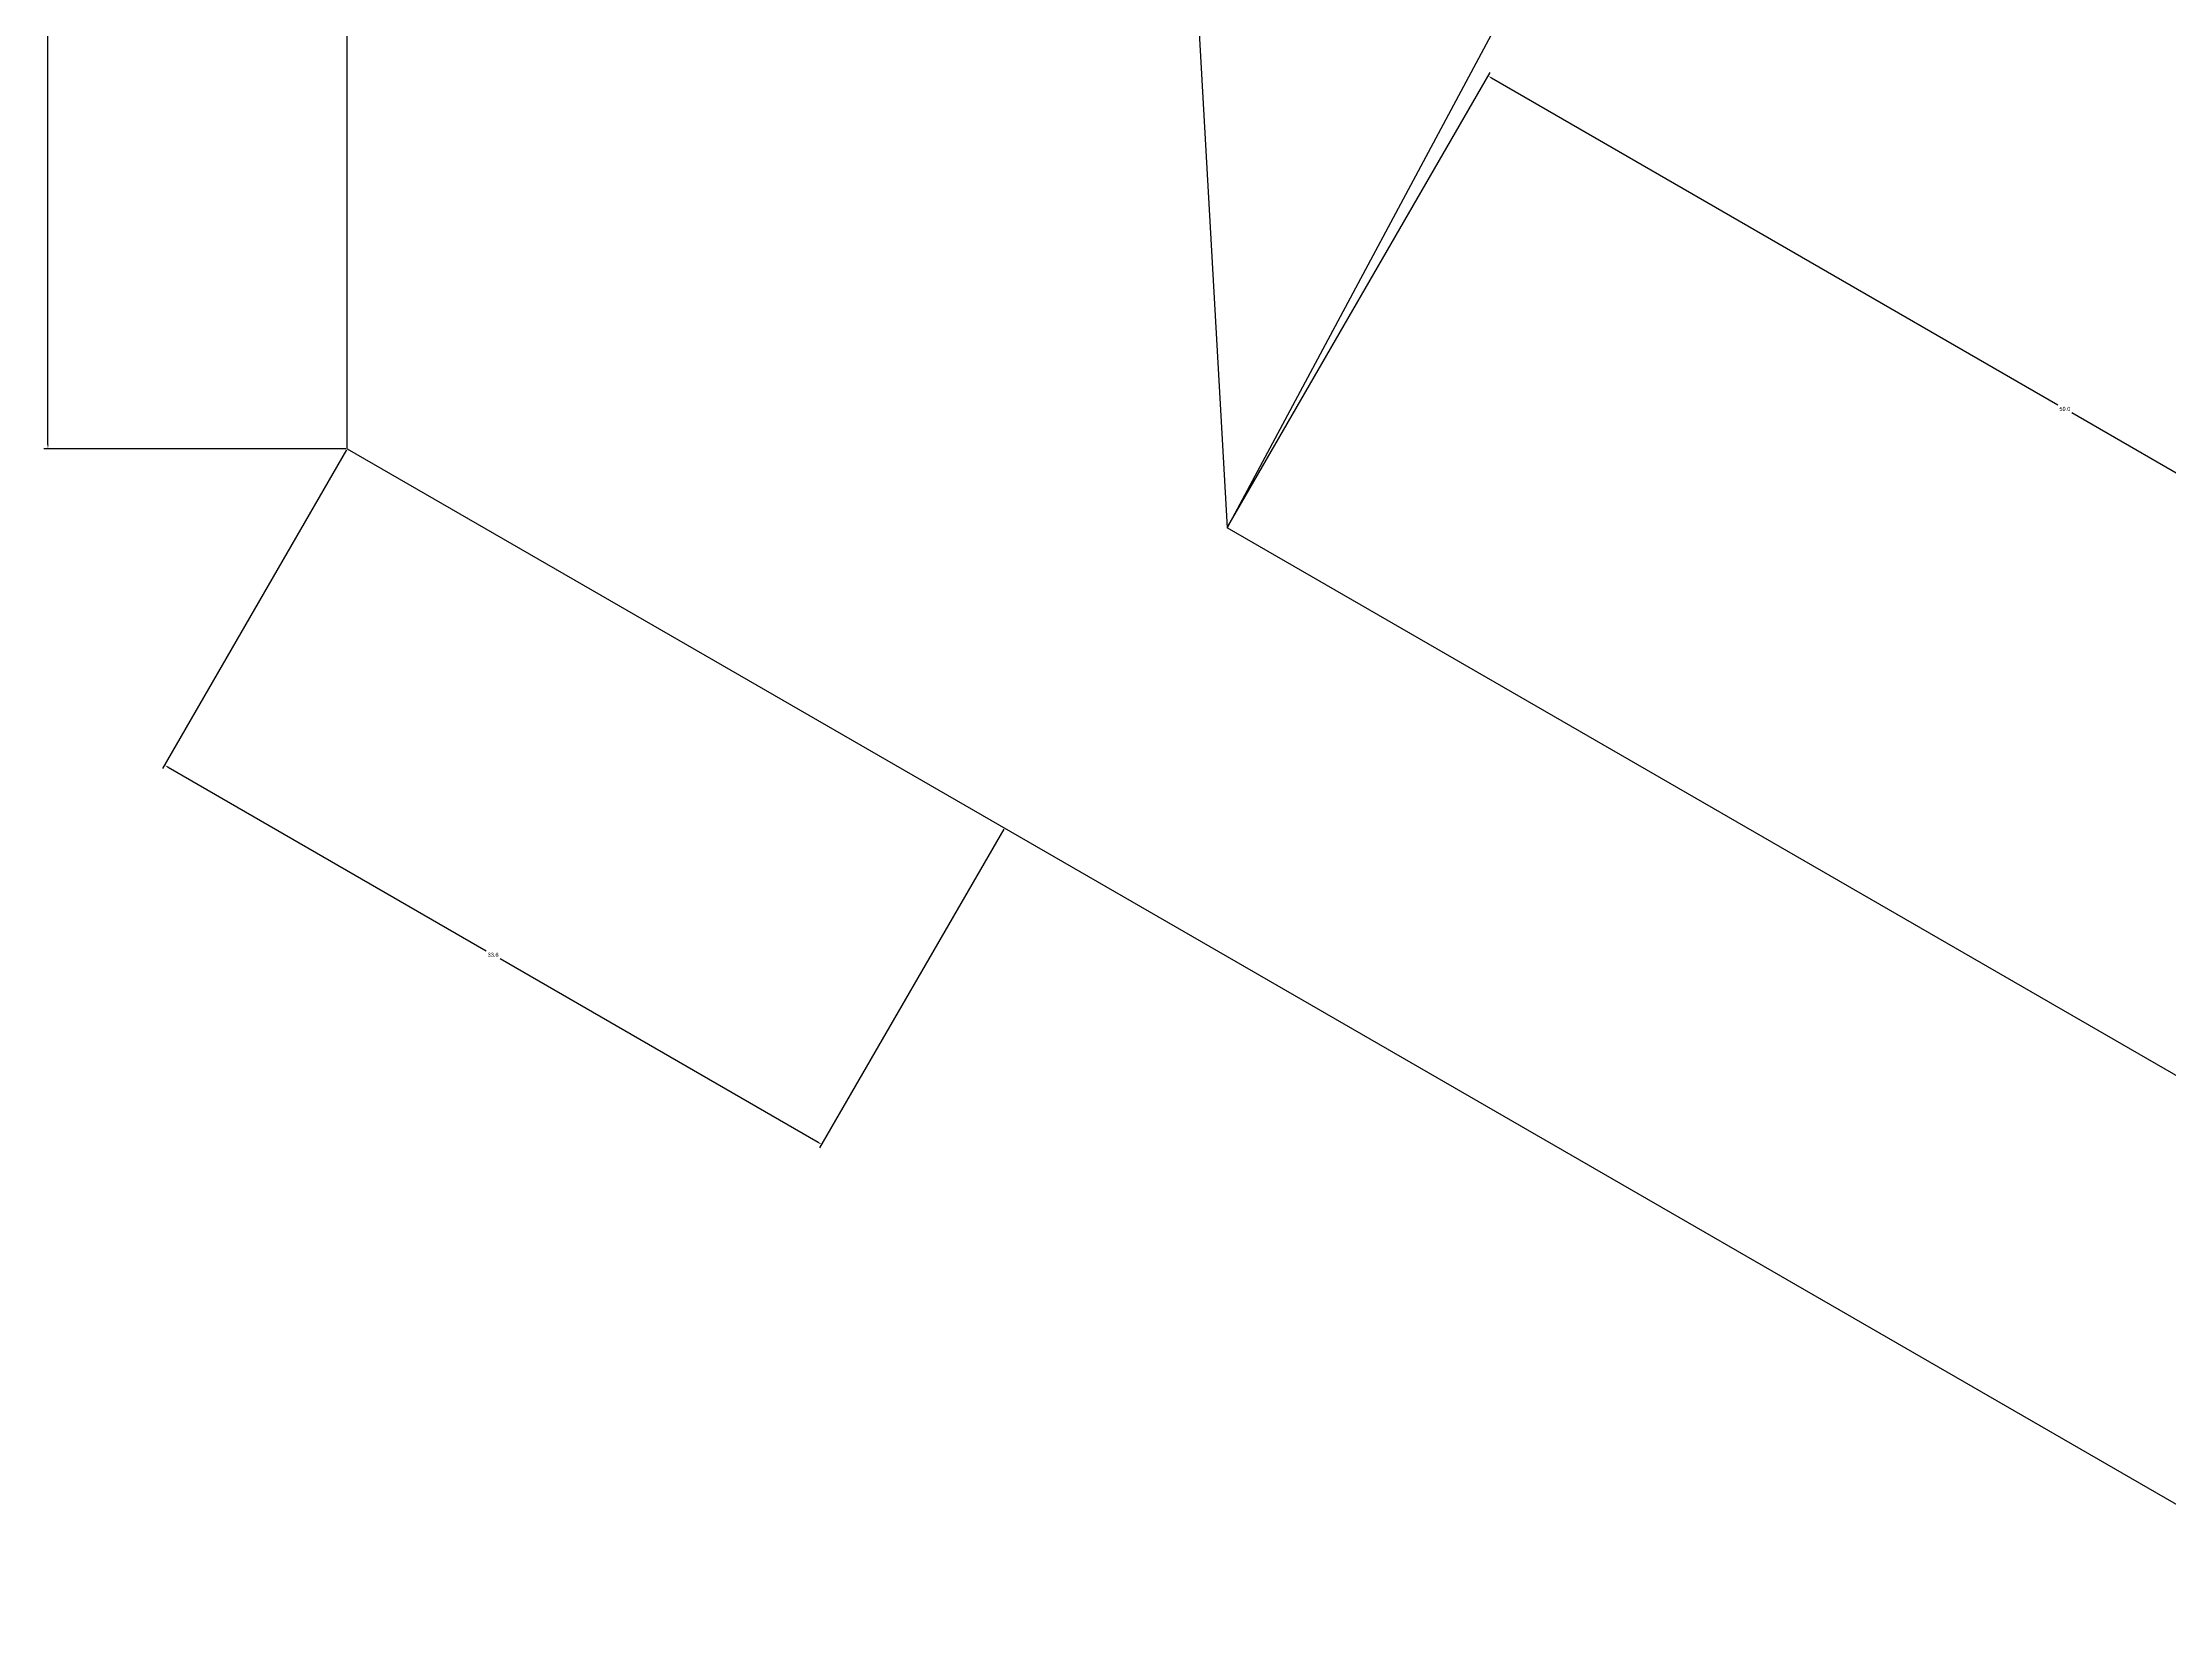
# Model space of a CAD drawing. Header units: centimetres. Extents: x -88 to 100, y -190 to 41.
# Drawn here: x -88 to 6.2, y -177.2 to -107.2 of the extents above; entities that cross this region are included whole.
import ezdxf

# ---------------------------------------------------------------- set-up
doc = ezdxf.new("R2010")
doc.units = ezdxf.units.CM
doc.header["$MEASUREMENT"] = 0
doc.dimstyles.get("Standard").update_dxf_attribs({"dimtxt": 0.18, "dimasz": 0.18, "dimexe": 0.18, "dimexo": 0.0625, "dimgap": 0.09, "dimtad": 0, "dimtih": 1, "dimtoh": 1, "dimdec": 1, "dimzin": 0, "dimdsep": 46, "dimtxsty": 'Standard', "dimcen": 0.09, "dimadec": 0, "dimazin": 0, "dimtfac": 1, "dimtdec": 1, "dimtofl": 0, "dimtmove": 0, "dimatfit": 3, "dimfxl": 1, "dimtolj": 1, "dimtzin": 0, "dimarcsym": 0})

# ---------------------------------------------------------------- blocks, each defined once
blk = doc.blocks.new('*D19')
at = {"color": 0, "linetype": 'ByBlock', "lineweight": -2}
for p, q in [((-74.49, -125.251), (-82.642, -139.37)), ((-82.396, -139.304), (-68.311, -147.436)), ((-45.385, -142.055), (-53.536, -156.174)), ((-53.602, -155.929), (-67.688, -147.796))]:
    blk.add_line(p, q, dxfattribs=at)
at = {"color": 0, "linetype": 'ByBlock'}
for points in [[(-82.381, -139.278), (-82.411, -139.33), (-82.552, -139.214)], [(-53.587, -155.903), (-53.617, -155.955), (-53.446, -156.019)]]:
    blk.add_solid(points, dxfattribs=at)
at = {"layer": 'Defpoints', "color": 0, "linetype": 'ByBlock'}
for p in [(-74.459, -125.196), (-45.353, -142.001), (-53.446, -156.019)]:
    blk.add_point(p, dxfattribs=at)
at = {"color": 0, "linetype": 'ByBlock', "insert": (-67.999, -147.616), "char_height": 0.18, "attachment_point": 5}
blk.add_mtext('\\A1;33.6', dxfattribs=at)
blk = doc.blocks.new('*D20')
at = {"color": 0, "linetype": 'ByBlock', "lineweight": -2}
for p, q in [((-74.521, -83.696), (-87.896, -83.696)), ((-87.716, -83.876), (-87.716, -104.266)), ((-87.716, -125.016), (-87.716, -104.626)), ((-74.521, -125.196), (-87.896, -125.196))]:
    blk.add_line(p, q, dxfattribs=at)
at = {"color": 0, "linetype": 'ByBlock'}
for points in [[(-87.746, -83.876), (-87.686, -83.876), (-87.716, -83.696)], [(-87.746, -125.016), (-87.686, -125.016), (-87.716, -125.196)]]:
    blk.add_solid(points, dxfattribs=at)
at = {"layer": 'Defpoints', "color": 0, "linetype": 'ByBlock'}
for p in [(-87.716, -83.696), (-74.459, -83.696), (-74.459, -125.196)]:
    blk.add_point(p, dxfattribs=at)
at = {"color": 0, "linetype": 'ByBlock', "insert": (-87.716, -104.446), "char_height": 0.18, "attachment_point": 5}
blk.add_mtext('\\A1;41.5', dxfattribs=at)
blk = doc.blocks.new('*D21')
at = {"color": 0, "linetype": 'ByBlock', "lineweight": -2}
for p, q in [((-35.457, -128.642), (-23.843, -108.527)), ((-23.777, -108.772), (1.303, -123.252)), ((27.007, -138.092), (1.927, -123.612)), ((15.639, -158.142), (27.253, -138.027))]:
    blk.add_line(p, q, dxfattribs=at)
at = {"color": 0, "linetype": 'ByBlock'}
for points in [[(-23.762, -108.747), (-23.792, -108.798), (-23.933, -108.682)], [(27.022, -138.067), (26.992, -138.118), (27.163, -138.182)]]:
    blk.add_solid(points, dxfattribs=at)
at = {"layer": 'Defpoints', "color": 0, "linetype": 'ByBlock'}
for p in [(-35.488, -128.696), (27.163, -138.182), (15.608, -158.196)]:
    blk.add_point(p, dxfattribs=at)
at = {"color": 0, "linetype": 'ByBlock', "insert": (1.615, -123.432), "char_height": 0.18, "attachment_point": 5}
blk.add_mtext('\\A1;59.0', dxfattribs=at)

msp = doc.modelspace()

# ---------------------------------------------------------------- linework, layer by layer
at = {"linetype": 'ByBlock'}
for p, q in [((-6.043, -73.696), (-35.488, -128.696)), ((-74.459, -125.196), (-74.459, -83.696)), ((-37.86, -86.923), (-35.488, -128.696)), ((-74.459, -125.196), (-35.488, -147.696)), ((15.608, -158.196), (-35.488, -128.696)), ((-35.488, -147.696), (15.608, -177.196))]:
    msp.add_line(p, q, dxfattribs=at)

# ---------------------------------------------------------------- dimensions: what is measured, and where the dimension line sits
for p1, p2, distance, picture, middle in [((-74.459, -125.196), (-74.459, -83.696), 13.257, '*D20', (-87.716, -104.446)), ((-35.488, -128.696), (15.608, -158.196), 23.11, '*D21', (1.615, -123.432)), ((-74.459, -125.196), (-45.353, -142.001), -16.186, '*D19', (-67.999, -147.616))]:
    dim = msp.add_aligned_dim(p1=p1, p2=p2, distance=distance, dimstyle='Standard', dxfattribs=at)
    dim.commit()
    dim.dimension.update_dxf_attribs({"geometry": picture, "text_midpoint": middle})

doc.saveas('drawing.dxf')
